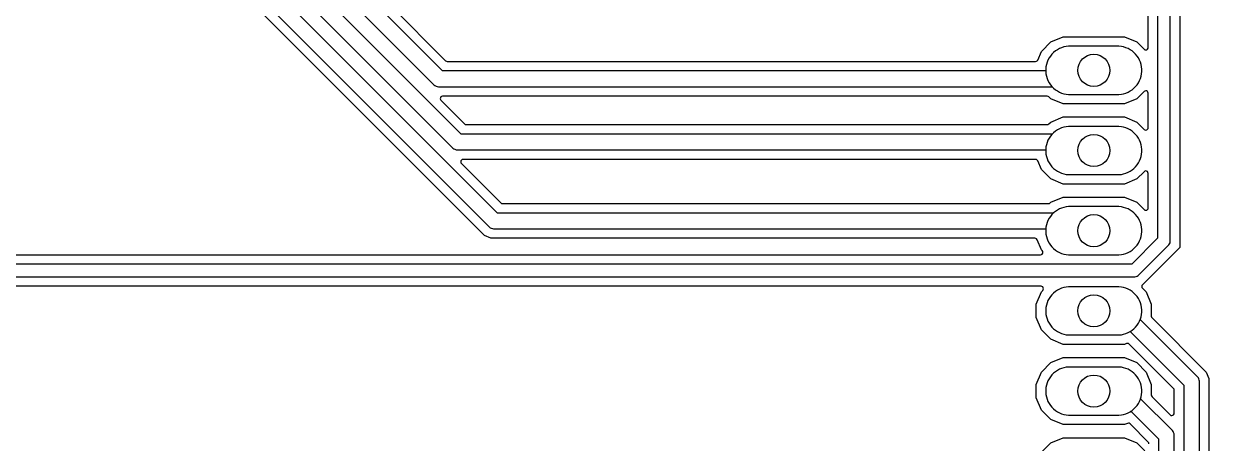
# Model space of a CAD drawing. Header units: millimetres. Extents: x 5.1 to 93.4, y 8.6 to 68.4.
# Drawn here: x 36.09 to 73.82, y 29.46 to 42.74 of the extents above; entities that cross this region are included whole.
import ezdxf

# ---------------------------------------------------------------- set-up
doc = ezdxf.new("R2010")
doc.units = ezdxf.units.MM

msp = doc.modelspace()

# ---------------------------------------------------------------- linework, layer by layer
at = {"layer": '16_copper'}
for points in [[(27.749, 59.397), (50.837, 36.309), (50.869, 36.286), (50.904, 36.268), (50.941, 36.256), (50.98, 36.25), (68.478, 36.25), (68.476, 36.227), (68.476, 36.153), (68.483, 36.078), (68.498, 36.005), (68.52, 35.933), (68.548, 35.864), (68.584, 35.798), (68.625, 35.736), (68.673, 35.678), (68.726, 35.625), (68.784, 35.577), (68.846, 35.536), (68.912, 35.5), (68.981, 35.472), (69.053, 35.45), (69.126, 35.435), (69.201, 35.428), (70.799, 35.428), (70.874, 35.435), (70.947, 35.45), (71.019, 35.472), (71.088, 35.5), (71.154, 35.536), (71.216, 35.577), (71.274, 35.625), (71.327, 35.678), (71.375, 35.736), (71.416, 35.798), (71.452, 35.864), (71.48, 35.933), (71.502, 36.005), (71.517, 36.078), (71.524, 36.153), (71.524, 36.227), (71.517, 36.302), (71.502, 36.375), (71.48, 36.447), (71.452, 36.516), (71.416, 36.582), (71.375, 36.644), (71.327, 36.702), (71.274, 36.755), (71.216, 36.803), (71.154, 36.844), (71.088, 36.88), (71.019, 36.908), (70.947, 36.93), (70.874, 36.945), (70.799, 36.952), (69.201, 36.952), (69.126, 36.945), (69.053, 36.93), (68.981, 36.908), (68.912, 36.88), (68.846, 36.844), (68.784, 36.803), (68.726, 36.755), (68.72, 36.75), (51.104, 36.75), (28.19, 59.664)], [(23.476, 35.428), (68.314, 35.428), (68.344, 35.434), (68.369, 35.451), (68.385, 35.477), (68.39, 35.507), (68.383, 35.536), (68.368, 35.558), (68.338, 35.588), (68.207, 35.903), (68.19, 35.928), (68.165, 35.945), (68.137, 35.95), (50.891, 35.95), (50.688, 36.034), (27.474, 59.248)], [(30.289, 58.207), (49.687, 38.809), (49.719, 38.786), (49.754, 38.768), (49.791, 38.756), (49.83, 38.75), (68.476, 38.75), (68.476, 38.693), (68.483, 38.618), (68.498, 38.545), (68.52, 38.473), (68.548, 38.404), (68.584, 38.338), (68.625, 38.276), (68.673, 38.218), (68.726, 38.165), (68.784, 38.117), (68.846, 38.076), (68.912, 38.04), (68.981, 38.012), (69.053, 37.99), (69.126, 37.975), (69.201, 37.968), (70.799, 37.968), (70.874, 37.975), (70.947, 37.99), (71.019, 38.012), (71.088, 38.04), (71.154, 38.076), (71.216, 38.117), (71.274, 38.165), (71.327, 38.218), (71.375, 38.276), (71.416, 38.338), (71.452, 38.404), (71.48, 38.473), (71.502, 38.545), (71.517, 38.618), (71.524, 38.693), (71.524, 38.767), (71.517, 38.842), (71.502, 38.915), (71.48, 38.987), (71.452, 39.056), (71.416, 39.122), (71.375, 39.184), (71.327, 39.242), (71.274, 39.295), (71.216, 39.343), (71.154, 39.384), (71.088, 39.42), (71.019, 39.448), (70.947, 39.47), (70.874, 39.485), (70.799, 39.492), (69.201, 39.492), (69.126, 39.485), (69.053, 39.47), (68.981, 39.448), (68.912, 39.42), (68.846, 39.384), (68.784, 39.343), (68.726, 39.295), (68.68, 39.25), (49.954, 39.25), (30.73, 58.474)], [(32.809, 57.087), (49.087, 40.809), (49.119, 40.786), (49.154, 40.768), (49.191, 40.756), (49.23, 40.75), (68.68, 40.75), (68.726, 40.705), (68.784, 40.657), (68.846, 40.616), (68.912, 40.58), (68.981, 40.552), (69.053, 40.53), (69.126, 40.515), (69.201, 40.508), (70.799, 40.508), (70.874, 40.515), (70.947, 40.53), (71.019, 40.552), (71.088, 40.58), (71.154, 40.616), (71.216, 40.657), (71.274, 40.705), (71.327, 40.758), (71.375, 40.816), (71.416, 40.878), (71.452, 40.944), (71.48, 41.013), (71.502, 41.085), (71.517, 41.158), (71.524, 41.233), (71.524, 41.307), (71.517, 41.382), (71.502, 41.455), (71.48, 41.527), (71.452, 41.596), (71.416, 41.662), (71.375, 41.724), (71.327, 41.782), (71.274, 41.835), (71.216, 41.883), (71.154, 41.924), (71.088, 41.96), (71.019, 41.988), (70.947, 42.01), (70.874, 42.025), (70.799, 42.032), (69.201, 42.032), (69.126, 42.025), (69.053, 42.01), (68.981, 41.988), (68.912, 41.96), (68.846, 41.924), (68.784, 41.883), (68.726, 41.835), (68.673, 41.782), (68.625, 41.724), (68.584, 41.662), (68.548, 41.596), (68.52, 41.527), (68.498, 41.455), (68.483, 41.382), (68.476, 41.307), (68.476, 41.25), (49.354, 41.25), (33.25, 57.354)], [(72.024, 51.25), (72.024, 35.95), (71.202, 35.128), (23.1, 35.128)], [(23.1, 34.728), (71.304, 34.728), (71.343, 34.736), (71.379, 34.751), (71.412, 34.773), (72.379, 35.74), (72.401, 35.773), (72.416, 35.809), (72.424, 35.848), (72.424, 51.18), (83.758, 51.18)], [(83.505, 50.88), (72.8, 50.88), (72.77, 50.874), (72.745, 50.857), (72.729, 50.831), (72.724, 50.804), (72.724, 35.66), (71.543, 34.479), (71.526, 34.454), (71.52, 34.424), (71.527, 34.394), (71.543, 34.371), (71.662, 34.252), (71.824, 33.861), (71.824, 33.485), (71.83, 33.456), (71.846, 33.431), (73.566, 31.712), (73.65, 31.509), (73.65, 24.491)], [(47.708, 43.32), (49.455, 41.572), (49.481, 41.556), (49.509, 41.55), (68.154, 41.55), (68.183, 41.556), (68.208, 41.573), (68.224, 41.597), (68.338, 41.872), (68.636, 42.17), (69.027, 42.332), (70.973, 42.332), (71.364, 42.17), (71.594, 41.94), (71.619, 41.923), (71.649, 41.918), (71.679, 41.924), (71.703, 41.942), (71.719, 41.968), (71.724, 41.994), (71.724, 43.086)], [(71.75, 29.441), (71.744, 29.47), (71.728, 29.495), (71.151, 30.071), (71.126, 30.088), (71.096, 30.093), (71.068, 30.087), (70.973, 30.048), (69.027, 30.048), (68.636, 30.21), (68.338, 30.508), (68.176, 30.899), (68.176, 31.321), (68.338, 31.712), (68.636, 32.01), (69.027, 32.172), (70.973, 32.172), (71.364, 32.01), (71.662, 31.712), (71.824, 31.321), (71.824, 30.985), (71.83, 30.956), (71.846, 30.931), (72.42, 30.358), (72.445, 30.341), (72.475, 30.336), (72.505, 30.342), (72.529, 30.36), (72.545, 30.385), (72.55, 30.412), (72.55, 31.141), (72.544, 31.17), (72.528, 31.195), (71.123, 32.599), (71.098, 32.616), (71.068, 32.621), (71.04, 32.616), (70.973, 32.588), (69.027, 32.588), (68.636, 32.75), (68.338, 33.048), (68.176, 33.439), (68.176, 33.861), (68.338, 34.252), (68.384, 34.298), (68.401, 34.323), (68.406, 34.353), (68.4, 34.383), (68.382, 34.407), (68.356, 34.423), (68.33, 34.428), (23.476, 34.428)], [(73.35, 24.58), (73.35, 31.42), (73.344, 31.459), (73.332, 31.496), (73.314, 31.531), (73.291, 31.563), (71.475, 33.379), (71.48, 33.393), (71.502, 33.465), (71.517, 33.538), (71.524, 33.613), (71.524, 33.687), (71.517, 33.762), (71.502, 33.835), (71.48, 33.907), (71.452, 33.976), (71.416, 34.042), (71.375, 34.104), (71.327, 34.162), (71.274, 34.215), (71.216, 34.263), (71.154, 34.304), (71.088, 34.34), (71.019, 34.368), (70.947, 34.39), (70.874, 34.405), (70.799, 34.412), (69.201, 34.412), (69.126, 34.405), (69.053, 34.39), (68.981, 34.368), (68.912, 34.34), (68.846, 34.304), (68.784, 34.263), (68.726, 34.215), (68.673, 34.162), (68.625, 34.104), (68.584, 34.042), (68.548, 33.976), (68.52, 33.907), (68.498, 33.835), (68.483, 33.762), (68.476, 33.687), (68.476, 33.613), (68.483, 33.538), (68.498, 33.465), (68.52, 33.393), (68.548, 33.324), (68.584, 33.258), (68.625, 33.196), (68.673, 33.138), (68.726, 33.085), (68.784, 33.037), (68.846, 32.996), (68.912, 32.96), (68.981, 32.932), (69.053, 32.91), (69.126, 32.895), (69.201, 32.888), (70.799, 32.888), (70.874, 32.895), (70.947, 32.91), (71.019, 32.932), (71.088, 32.96), (71.152, 32.994), (72.85, 31.296), (72.85, 24.704)], [(72.55, 24.93), (72.55, 29.72), (72.544, 29.759), (72.532, 29.796), (72.514, 29.831), (72.491, 29.863), (71.485, 30.869), (71.502, 30.925), (71.517, 30.998), (71.524, 31.073), (71.524, 31.147), (71.517, 31.222), (71.502, 31.295), (71.48, 31.367), (71.452, 31.436), (71.416, 31.502), (71.375, 31.564), (71.327, 31.622), (71.274, 31.675), (71.216, 31.723), (71.154, 31.764), (71.088, 31.8), (71.019, 31.828), (70.947, 31.85), (70.874, 31.865), (70.799, 31.872), (69.201, 31.872), (69.126, 31.865), (69.053, 31.85), (68.981, 31.828), (68.912, 31.8), (68.846, 31.764), (68.784, 31.723), (68.726, 31.675), (68.673, 31.622), (68.625, 31.564), (68.584, 31.502), (68.548, 31.436), (68.52, 31.367), (68.498, 31.295), (68.483, 31.222), (68.476, 31.147), (68.476, 31.073), (68.483, 30.998), (68.498, 30.925), (68.52, 30.853), (68.548, 30.784), (68.584, 30.718), (68.625, 30.656), (68.673, 30.598), (68.726, 30.545), (68.784, 30.497), (68.846, 30.456), (68.912, 30.42), (68.981, 30.392), (69.053, 30.37), (69.126, 30.355), (69.201, 30.348), (70.799, 30.348), (70.874, 30.355), (70.947, 30.37), (71.019, 30.392), (71.088, 30.42), (71.154, 30.456), (71.176, 30.47), (72.05, 29.596), (72.05, 25.054)], [(68.338, 29.172), (68.636, 29.47), (69.027, 29.632), (70.973, 29.632), (71.364, 29.47), (71.62, 29.214)]]:
    msp.add_lwpolyline(points, dxfattribs=at)
for points in [[(71.679, 39.384), (71.703, 39.402), (71.719, 39.428), (71.724, 39.454), (71.724, 40.546), (71.718, 40.576), (71.701, 40.601), (71.675, 40.617), (71.645, 40.622), (71.616, 40.615), (71.594, 40.6), (71.364, 40.37), (70.973, 40.208), (69.027, 40.208), (68.636, 40.37), (68.578, 40.428), (68.553, 40.444), (68.525, 40.45), (49.362, 40.45), (49.332, 40.444), (49.307, 40.427), (49.291, 40.401), (49.286, 40.371), (49.293, 40.342), (49.308, 40.32), (50.055, 39.572), (50.081, 39.556), (50.109, 39.55), (68.525, 39.55), (68.554, 39.556), (68.578, 39.572), (68.636, 39.63), (69.027, 39.792), (70.973, 39.792), (71.364, 39.63), (71.594, 39.4), (71.619, 39.383), (71.649, 39.378)], [(71.679, 36.844), (71.703, 36.862), (71.719, 36.888), (71.724, 36.914), (71.724, 38.006), (71.718, 38.036), (71.701, 38.061), (71.675, 38.077), (71.645, 38.082), (71.616, 38.075), (71.594, 38.06), (71.364, 37.83), (70.973, 37.668), (69.027, 37.668), (68.636, 37.83), (68.338, 38.128), (68.224, 38.403), (68.207, 38.428), (68.182, 38.445), (68.154, 38.45), (50.012, 38.45), (49.982, 38.444), (49.957, 38.427), (49.941, 38.401), (49.936, 38.371), (49.943, 38.342), (49.958, 38.32), (51.205, 37.072), (51.231, 37.056), (51.259, 37.05), (68.565, 37.05), (68.594, 37.056), (68.618, 37.072), (68.636, 37.09), (69.027, 37.252), (70.973, 37.252), (71.364, 37.09), (71.594, 36.86), (71.619, 36.843), (71.649, 36.838)]]:
    msp.add_lwpolyline(points, close=True, dxfattribs=at)
at = {"layer": '1_copper'}
for points in [[(70.874, 40.515), (70.947, 40.53), (71.019, 40.552), (71.088, 40.58), (71.154, 40.616), (71.216, 40.657), (71.274, 40.705), (71.327, 40.758), (71.375, 40.816), (71.416, 40.878), (71.452, 40.944), (71.48, 41.013), (71.502, 41.085), (71.517, 41.158), (71.524, 41.233), (71.524, 41.307), (71.517, 41.382), (71.502, 41.455), (71.48, 41.527), (71.452, 41.596), (71.416, 41.662), (71.375, 41.724), (71.327, 41.782), (71.274, 41.835), (71.216, 41.883), (71.154, 41.924), (71.088, 41.96), (71.019, 41.988), (70.947, 42.01), (70.874, 42.025), (70.799, 42.032), (69.201, 42.032), (69.126, 42.025), (69.053, 42.01), (68.981, 41.988), (68.912, 41.96), (68.846, 41.924), (68.784, 41.883), (68.726, 41.835), (68.673, 41.782), (68.625, 41.724), (68.584, 41.662), (68.548, 41.596), (68.52, 41.527), (68.498, 41.455), (68.483, 41.382), (68.476, 41.307), (68.476, 41.233), (68.483, 41.158), (68.498, 41.085), (68.52, 41.013), (68.548, 40.944), (68.584, 40.878), (68.625, 40.816), (68.673, 40.758), (68.726, 40.705), (68.784, 40.657), (68.846, 40.616), (68.912, 40.58), (68.981, 40.552), (69.053, 40.53), (69.126, 40.515), (69.201, 40.508), (70.799, 40.508)], [(70.874, 37.975), (70.947, 37.99), (71.019, 38.012), (71.088, 38.04), (71.154, 38.076), (71.216, 38.117), (71.274, 38.165), (71.327, 38.218), (71.375, 38.276), (71.416, 38.338), (71.452, 38.404), (71.48, 38.473), (71.502, 38.545), (71.517, 38.618), (71.524, 38.693), (71.524, 38.767), (71.517, 38.842), (71.502, 38.915), (71.48, 38.987), (71.452, 39.056), (71.416, 39.122), (71.375, 39.184), (71.327, 39.242), (71.274, 39.295), (71.216, 39.343), (71.154, 39.384), (71.088, 39.42), (71.019, 39.448), (70.947, 39.47), (70.874, 39.485), (70.799, 39.492), (69.201, 39.492), (69.126, 39.485), (69.053, 39.47), (68.981, 39.448), (68.912, 39.42), (68.846, 39.384), (68.784, 39.343), (68.726, 39.295), (68.673, 39.242), (68.625, 39.184), (68.584, 39.122), (68.548, 39.056), (68.52, 38.987), (68.498, 38.915), (68.483, 38.842), (68.476, 38.767), (68.476, 38.693), (68.483, 38.618), (68.498, 38.545), (68.52, 38.473), (68.548, 38.404), (68.584, 38.338), (68.625, 38.276), (68.673, 38.218), (68.726, 38.165), (68.784, 38.117), (68.846, 38.076), (68.912, 38.04), (68.981, 38.012), (69.053, 37.99), (69.126, 37.975), (69.201, 37.968), (70.799, 37.968)], [(70.874, 35.435), (70.947, 35.45), (71.019, 35.472), (71.088, 35.5), (71.154, 35.536), (71.216, 35.577), (71.274, 35.625), (71.327, 35.678), (71.375, 35.736), (71.416, 35.798), (71.452, 35.864), (71.48, 35.933), (71.502, 36.005), (71.517, 36.078), (71.524, 36.153), (71.524, 36.227), (71.517, 36.302), (71.502, 36.375), (71.48, 36.447), (71.452, 36.516), (71.416, 36.582), (71.375, 36.644), (71.327, 36.702), (71.274, 36.755), (71.216, 36.803), (71.154, 36.844), (71.088, 36.88), (71.019, 36.908), (70.947, 36.93), (70.874, 36.945), (70.799, 36.952), (69.201, 36.952), (69.126, 36.945), (69.053, 36.93), (68.981, 36.908), (68.912, 36.88), (68.846, 36.844), (68.784, 36.803), (68.726, 36.755), (68.673, 36.702), (68.625, 36.644), (68.584, 36.582), (68.548, 36.516), (68.52, 36.447), (68.498, 36.375), (68.483, 36.302), (68.476, 36.227), (68.476, 36.153), (68.483, 36.078), (68.498, 36.005), (68.52, 35.933), (68.548, 35.864), (68.584, 35.798), (68.625, 35.736), (68.673, 35.678), (68.726, 35.625), (68.784, 35.577), (68.846, 35.536), (68.912, 35.5), (68.981, 35.472), (69.053, 35.45), (69.126, 35.435), (69.201, 35.428), (70.799, 35.428)], [(70.874, 32.895), (70.947, 32.91), (71.019, 32.932), (71.088, 32.96), (71.154, 32.996), (71.216, 33.037), (71.274, 33.085), (71.327, 33.138), (71.375, 33.196), (71.416, 33.258), (71.452, 33.324), (71.48, 33.393), (71.502, 33.465), (71.517, 33.538), (71.524, 33.613), (71.524, 33.687), (71.517, 33.762), (71.502, 33.835), (71.48, 33.907), (71.452, 33.976), (71.416, 34.042), (71.375, 34.104), (71.327, 34.162), (71.274, 34.215), (71.216, 34.263), (71.154, 34.304), (71.088, 34.34), (71.019, 34.368), (70.947, 34.39), (70.874, 34.405), (70.799, 34.412), (69.201, 34.412), (69.126, 34.405), (69.053, 34.39), (68.981, 34.368), (68.912, 34.34), (68.846, 34.304), (68.784, 34.263), (68.726, 34.215), (68.673, 34.162), (68.625, 34.104), (68.584, 34.042), (68.548, 33.976), (68.52, 33.907), (68.498, 33.835), (68.483, 33.762), (68.476, 33.687), (68.476, 33.613), (68.483, 33.538), (68.498, 33.465), (68.52, 33.393), (68.548, 33.324), (68.584, 33.258), (68.625, 33.196), (68.673, 33.138), (68.726, 33.085), (68.784, 33.037), (68.846, 32.996), (68.912, 32.96), (68.981, 32.932), (69.053, 32.91), (69.126, 32.895), (69.201, 32.888), (70.799, 32.888)], [(70.874, 30.355), (70.947, 30.37), (71.019, 30.392), (71.088, 30.42), (71.154, 30.456), (71.216, 30.497), (71.274, 30.545), (71.327, 30.598), (71.375, 30.656), (71.416, 30.718), (71.452, 30.784), (71.48, 30.853), (71.502, 30.925), (71.517, 30.998), (71.524, 31.073), (71.524, 31.147), (71.517, 31.222), (71.502, 31.295), (71.48, 31.367), (71.452, 31.436), (71.416, 31.502), (71.375, 31.564), (71.327, 31.622), (71.274, 31.675), (71.216, 31.723), (71.154, 31.764), (71.088, 31.8), (71.019, 31.828), (70.947, 31.85), (70.874, 31.865), (70.799, 31.872), (69.201, 31.872), (69.126, 31.865), (69.053, 31.85), (68.981, 31.828), (68.912, 31.8), (68.846, 31.764), (68.784, 31.723), (68.726, 31.675), (68.673, 31.622), (68.625, 31.564), (68.584, 31.502), (68.548, 31.436), (68.52, 31.367), (68.498, 31.295), (68.483, 31.222), (68.476, 31.147), (68.476, 31.073), (68.483, 30.998), (68.498, 30.925), (68.52, 30.853), (68.548, 30.784), (68.584, 30.718), (68.625, 30.656), (68.673, 30.598), (68.726, 30.545), (68.784, 30.497), (68.846, 30.456), (68.912, 30.42), (68.981, 30.392), (69.053, 30.37), (69.126, 30.355), (69.201, 30.348), (70.799, 30.348)]]:
    msp.add_lwpolyline(points, close=True, dxfattribs=at)
at = {"layer": 'drills_PTH'}
for centre in [(70, 41.27), (70, 38.73), (70, 36.19), (70, 33.65), (70, 31.11)]:
    msp.add_circle(centre, 0.508, dxfattribs=at)

doc.saveas('drawing.dxf')
